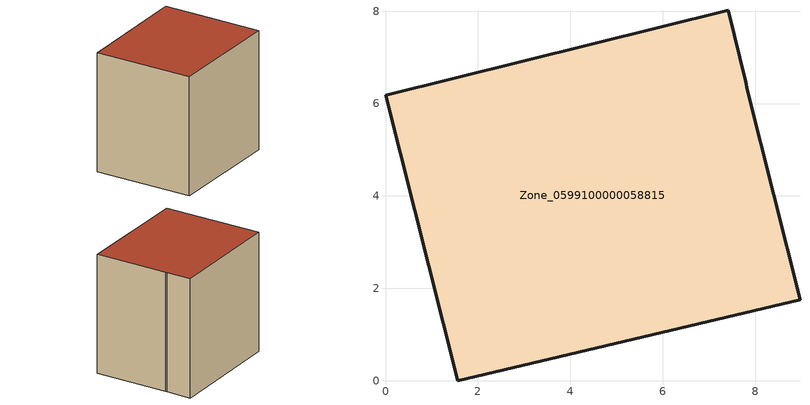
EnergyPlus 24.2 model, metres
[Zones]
Zone_0599100000058815
 floor ground (C_G): 7.83,6.3 8.97,1.75 1.56,0 0,6.18 7.42,8.02 7.8,6.47 z0
 wall outside (C_F): 1.56,0 8.97,1.75 7.83,6.3 7.8,6.47 7.42,8.02 0,6.18 1.56,0 z0:7.74
 roof outside (C_R): 8.97,1.75 7.83,6.3 7.8,6.47 7.42,8.02 0,6.18 1.56,0 z7.74
[BUILDING]
Pand.0599100000058815: North Axis=0; Terrain=City; Loads Convergence Tolerance Value=0.04; Temperature Convergence Tolerance Value=0.4; Solar Distribution=FullExterior; Maximum Number of Warmup Days=25; Minimum Number of Warmup Days=1
[Site:Location]
Rotterdam.The.Hague.AP_ZH_NLD Design_Conditions: Latitude=51.96; Longitude=4.45; Time Zone=1; Elevation=-4.5
[SITE:GROUNDTEMPERATURE:BUILDINGSURFACE]
18, 18, 18, 18, 18, 18, 18, 18, 18, 18, 18, 18
[MATERIAL] Thermal Absorptance=0.9; Solar Absorptance=0.7; Visible Absorptance=0.7
Name | Roughness | Thickness | Conductivity | Density | Specific Heat
G.TI.1965-1974 | MediumSmooth | 0.15 | 0.882353 | 540 | 1210
F.TI.1965-1974 | Rough | 0.3 | 0.697674 | 1920 | 840
R.TI.1965-1974 | MediumRough | 0.2 | 0.232558 | 1500 | 1000
[CONSTRUCTION]
C_G: G.TI.1965-1974
C_F: F.TI.1965-1974
C_R: R.TI.1965-1974
[ZONE]
Zone_0599100000058815: Type=1; Multiplier=1; Ceiling Height=Autocalculate; Volume=Autocalculate; Floor Area=autocalculate; Part of Total Floor Area=Yes
[ZONEINFILTRATION:DESIGNFLOWRATE]
Infil_Zone_0599100000058815: Zone or ZoneList or Space or SpaceList=Zone_0599100000058815; Schedule=AlwaysOn; Design Flow Rate Calculation Method=Flow/Area; Flow Rate per Floor Area=0.003; Constant Term Coefficient=1; Temperature Term Coefficient=0; Velocity Term Coefficient=0; Velocity Squared Term Coefficient=0
[HVACTEMPLATE:ZONE:IDEALLOADSAIRSYSTEM]
Zone_0599100000058815: Maximum Heating Supply Air Temperature=50; Minimum Cooling Supply Air Temperature=13; Maximum Heating Supply Air Humidity Ratio=0.0156; Minimum Cooling Supply Air Humidity Ratio=0.0077; Heating Limit=NoLimit; Cooling Limit=NoLimit; Dehumidification Control Type=ConstantSensibleHeatRatio; Cooling Sensible Heat Ratio=0.7; Dehumidification Setpoint=60; Humidification Control Type=None; Humidification Setpoint=30; Outdoor Air Method=None; Outdoor Air Flow Rate per Person=0.00944; Outdoor Air Flow Rate per Zone Floor Area=0; Outdoor Air Flow Rate per Zone=0; Demand Controlled Ventilation Type=None; Outdoor Air Economizer Type=NoEconomizer; Heat Recovery Type=None; Sensible Heat Recovery Effectiveness=0.7; Latent Heat Recovery Effectiveness=0.65
[ZONECONTROL:THERMOSTAT]
ThermostatControl_Zone_0599100000058815: Zone or ZoneList=Zone_0599100000058815; Control Type Schedule=DualSetpointControlType; Control 1=Thermostat_Zone_0599100000058815; Temperature Difference Between Cutout And Setpoint=0
[THERMOSTATSETPOINT:DUALSETPOINT]
Thermostat_Zone_0599100000058815: Heating Setpoint Temperature Schedule=HeatingSetpoint_Zone_0599100000058815; Cooling Setpoint Temperature Schedule=CoolingSetpoint_Zone_0599100000058815
[SCHEDULE:COMPACT]
HeatingSetpoint_Zone_0599100000058815: Through: 12/31, For: AllDays, Until: 24:00, 21
CoolingSetpoint_Zone_0599100000058815: Through: 12/31, For: AllDays, Until: 24:00, 24
DualSetpointControlType: Through: 12/31, For: AllDays, Until: 24:00, 4
AlwaysOn: Through: 12/31, For: AllDays, Until: 24:00, 1
